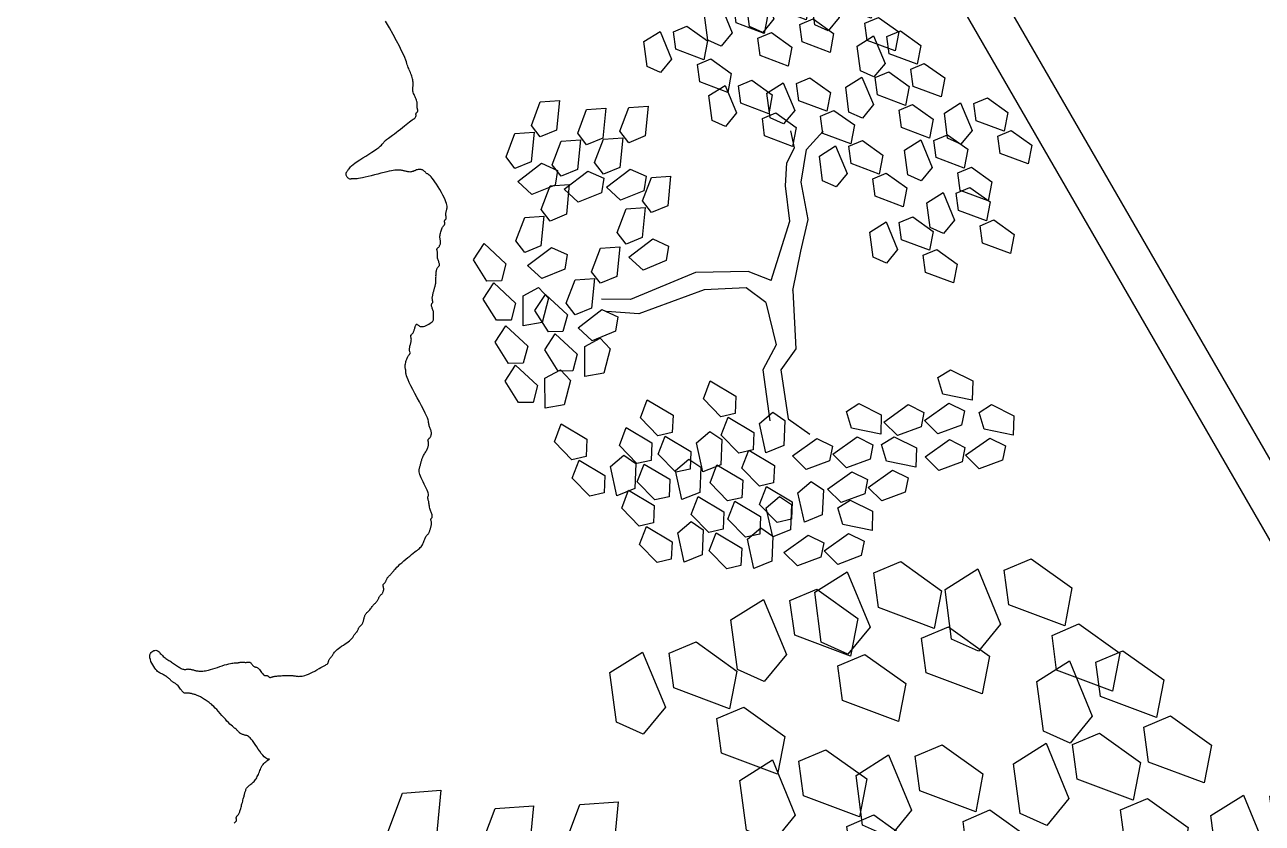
# Model space of a CAD drawing. Header units: metres. Extents: x 99558 to 100592, y 49739 to 50255.
# Drawn here: x 100025.764 to 100028.827, y 50064.138 to 50066.113 of the extents above; entities that cross this region are included whole.
import ezdxf

# ---------------------------------------------------------------- set-up
doc = ezdxf.new("R2010")
doc.units = ezdxf.units.M
doc.header["$MEASUREMENT"] = 0
doc.layers.add('Vegetation', color=100, linetype='Continuous')
doc.layers.add('Walkway', color=96, linetype='Continuous')

# ---------------------------------------------------------------- blocks, each defined once
blk = doc.blocks.new('L', base_point=(1.3683, 0.5913))
for p, q in [((1.2809, 0.65), (1.3117, 0.675)), ((1.3117, 0.675), (1.3419, 0.6213)), ((1.2937, 0.5998), (1.2809, 0.65)), ((1.3419, 0.6213), (1.3225, 0.5909)), ((1.3225, 0.5909), (1.2937, 0.5998)), ((1.2753, 0.5668), (1.3061, 0.5917)), ((1.3061, 0.5917), (1.3362, 0.538)), ((1.2881, 0.5166), (1.2753, 0.5668)), ((1.3557, 0.5478), (1.3911, 0.5544)), ((1.3911, 0.5544), (1.4042, 0.5272)), ((1.3362, 0.538), (1.3169, 0.5076)), ((1.337, 0.4891), (1.3557, 0.5478)), ((1.4042, 0.5272), (1.3763, 0.4836)), ((1.3169, 0.5076), (1.2881, 0.5166)), ((1.3763, 0.4836), (1.337, 0.4891))]:
    blk.add_line(p, q)
blk = doc.blocks.new('TREE-11')
at = {"layer": 'Vegetation'}
for p, q in [((25.18, 29.57), (26.56, 33.63)), ((21.73, 27.36), (25.18, 29.57)), ((27.6, 27.72), (33.46, 29.57)), ((22.42, 21.44), (27.6, 27.72)), ((18.63, 22.55), (21.73, 27.36)), ((15.18, 14.42), (18.63, 22.55)), ((-28.64, 17.37), (-34.84, 21.07)), ((19.32, 12.57), (22.42, 21.44)), ((-28.64, 13.31), (-35.18, 17.75)), ((-11.39, 15.16), (-28.64, 17.37)), ((0, 8.87), (-11.39, 15.16)), ((3.79, 4.07), (15.18, 14.42)), ((-11.73, 10.35), (-28.64, 13.31)), ((13.8, 6.66), (19.32, 12.57)), ((-2.41, 5.55), (-11.73, 10.35)), ((3.79, 4.07), (0, 8.87)), ((7.24, -0.74), (13.8, 6.66)), ((0, 0), (-2.41, 5.55)), ((0, 0), (-3.1, -10.35)), ((7.24, -0.74), (0.69, -13.67)), ((-3.1, -10.35), (-8.97, -14.04)), ((0.69, -13.67), (-5.18, -16.26)), ((-8.97, -14.04), (-13.8, -25.87)), ((-5.18, -16.26), (-9.66, -27.71)), ((-9.66, -27.71), (-6.9, -33.63))]:
    blk.add_line(p, q, dxfattribs=at)
for p, xscale, yscale, zscale, rotation in [((-25.53, 58.4), 120, 120, 120, 295.0165150851705), ((9.31, 58.4), 119.9999999999999, 119.9999999999999, 119.9999999999999, 190.1248425347957), ((25.53, 56.56), 119.9999999999999, 119.9999999999999, 119.9999999999999, 190.1248425347957), ((36.21, 54.33), 119.9999999999999, 119.9999999999999, 119.9999999999999, 190.1248425347957), ((-16.56, 51.01), 120, 120, 120, 295.0165150851705), ((-7.24, 46.21), 120, 120, 120, 295.0165150851705), ((50.36, 46.57), 119.9999999999999, 119.9999999999999, 119.9999999999999, 190.1248425347957), ((-33.81, 39.18), 120, 120, 120, 295.0165150851705), ((16.56, 38.81), 119.9999999999999, 119.9999999999999, 119.9999999999999, 190.1248425347957), ((-48.64, 36.23), 119.9999999999998, 119.9999999999998, 119.9999999999998, 347.8021081598379), ((29.32, 32.16), 119.9999999999999, 119.9999999999999, 119.9999999999999, 190.1248425347957), ((54.5, 31.05), 119.9999999999999, 119.9999999999999, 119.9999999999999, 190.1248425347957), ((-11.04, 28.46), 120, 120, 120, 295.0165150851705), ((46.91, 23.66), 119.9999999999999, 119.9999999999999, 119.9999999999999, 190.1248425347957), ((-30.7, 19.6), 120, 120, 120, 295.0165150851705), ((-41.74, 17.75), 119.9999999999998, 119.9999999999998, 119.9999999999998, 347.8021081598379), ((-54.15, 15.9), 119.9999999999998, 119.9999999999998, 119.9999999999998, 347.8021081598379), ((32.77, 12.2), 119.9999999999999, 119.9999999999999, 119.9999999999999, 190.1248425347957), ((64.85, 5.91), 119.9999999999999, 119.9999999999999, 119.9999999999999, 190.1248425347957), ((51.74, 2.96), 119.9999999999999, 119.9999999999999, 119.9999999999999, 190.1248425347957), ((34.15, -10.35), 119.9999999999999, 119.9999999999999, 119.9999999999999, 190.1248425347957), ((50.01, -11.09), 119.9999999999999, 119.9999999999999, 119.9999999999999, 190.1248425347957), ((-1.38, -34), 119.9999999999998, 119.9999999999998, 119.9999999999998, 66.16076666471409), ((22.42, -38.06), 119.9999999999998, 119.9999999999998, 119.9999999999998, 66.16076666471409), ((2.07, -45.45), 119.9999999999998, 119.9999999999998, 119.9999999999998, 66.16076666471409), ((26.91, -50.63), 119.9999999999998, 119.9999999999998, 119.9999999999998, 66.16076666471409), ((-15.18, -53.59), 119.9999999999998, 119.9999999999998, 119.9999999999998, 66.16076666471409)]:
    blk.add_blockref('L', p, dxfattribs=dict(at, xscale=xscale, yscale=yscale, zscale=zscale, rotation=rotation))
at = {"layer": 'Vegetation', "xscale": 120, "yscale": 120, "zscale": 120}
for p in [(-52.09, -10.71), (-30.7, -16.25), (-38.64, -19.58), (-14.84, -19.95), (-45.88, -33.26), (-23.81, -38.8), (-15.18, -39.54), (-31.74, -43.24)]:
    blk.add_blockref('L', p, dxfattribs=at)
blk = doc.blocks.new('TREE-01')
blk.add_lwpolyline([(20.84, -66.25), (20.89, -66.23), (20.94, -66.21), (20.99, -66.2), (21.03, -66.18), (21.08, -66.17), (21.11, -66.16), (21.15, -66.14), (21.17, -66.12), (21.2, -66.09), (21.21, -66.06), (21.23, -66.02), (21.24, -65.98), (21.25, -65.95), (21.27, -65.91), (21.29, -65.88), (21.31, -65.85), (21.34, -65.83), (21.37, -65.81), (21.41, -65.8), (21.45, -65.78), (21.5, -65.77), (21.54, -65.76), (21.59, -65.74), (21.64, -65.72), (21.69, -65.69), (21.74, -65.65), (21.8, -65.61), (21.85, -65.57), (21.91, -65.51), (21.97, -65.45), (22.04, -65.39), (22.11, -65.32), (22.19, -65.24), (22.27, -65.16), (22.35, -65.07), (22.44, -64.98), (22.53, -64.9), (22.62, -64.81), (22.7, -64.73), (22.78, -64.65), (22.85, -64.58), (22.91, -64.51), (22.98, -64.45), (23.03, -64.39), (23.09, -64.34), (23.14, -64.28), (23.19, -64.23), (23.24, -64.18), (23.29, -64.13), (23.34, -64.08), (23.4, -64.04), (23.45, -63.99), (23.51, -63.95), (23.57, -63.91), (23.64, -63.88), (23.71, -63.85), (23.79, -63.83), (23.87, -63.81), (23.96, -63.8), (24.05, -63.78), (24.15, -63.77), (24.24, -63.76), (24.34, -63.74), (24.44, -63.72), (24.54, -63.69), (24.64, -63.65), (24.74, -63.61), (24.84, -63.57), (24.94, -63.51), (25.04, -63.45), (25.14, -63.39), (25.24, -63.32), (25.34, -63.24), (25.44, -63.16), (25.55, -63.07), (25.65, -62.99), (25.76, -62.91), (25.87, -62.84), (25.99, -62.77), (26.11, -62.72), (26.24, -62.67), (26.37, -62.64), (26.49, -62.62), (26.61, -62.6), (26.72, -62.59), (26.81, -62.59), (26.87, -62.58), (26.91, -62.58), (26.92, -62.58), (26.91, -62.58), (26.87, -62.56), (26.82, -62.53), (26.76, -62.47), (26.7, -62.39), (26.63, -62.27), (26.58, -62.12), (26.53, -61.92), (26.5, -61.69), (26.47, -61.44), (26.45, -61.18), (26.44, -60.91), (26.42, -60.65), (26.4, -60.4), (26.38, -60.18), (26.35, -60), (26.32, -59.85), (26.28, -59.73), (26.24, -59.64), (26.19, -59.56), (26.14, -59.49), (26.09, -59.44), (26.04, -59.39), (25.99, -59.34), (25.95, -59.29), (25.9, -59.24), (25.85, -59.19), (25.81, -59.14), (25.77, -59.09), (25.74, -59.04), (25.71, -58.99), (25.69, -58.94), (25.67, -58.88), (25.66, -58.83), (25.64, -58.78), (25.63, -58.72), (25.62, -58.66), (25.6, -58.59), (25.58, -58.52), (25.55, -58.44), (25.52, -58.35), (25.48, -58.26), (25.44, -58.14), (25.39, -58.02), (25.34, -57.87), (25.29, -57.71), (25.24, -57.52), (25.19, -57.31), (25.14, -57.08), (25.09, -56.83), (25.04, -56.59), (24.99, -56.34), (24.94, -56.09), (24.89, -55.86), (24.84, -55.65), (24.79, -55.46), (24.74, -55.3), (24.69, -55.15), (24.64, -55.02), (24.59, -54.9), (24.54, -54.79), (24.49, -54.69), (24.44, -54.59), (24.39, -54.49), (24.34, -54.39), (24.29, -54.29), (24.24, -54.2), (24.19, -54.1), (24.14, -54.01), (24.09, -53.93), (24.04, -53.85), (23.99, -53.78), (23.94, -53.72), (23.89, -53.65), (23.84, -53.6), (23.79, -53.54), (23.74, -53.49), (23.69, -53.44), (23.64, -53.39), (23.59, -53.34), (23.54, -53.29), (23.49, -53.24), (23.44, -53.2), (23.39, -53.15), (23.34, -53.12), (23.29, -53.08), (23.24, -53.05), (23.19, -53.03), (23.14, -53.01), (23.1, -52.99), (23.05, -52.97), (23.01, -52.94), (22.97, -52.9), (22.94, -52.85), (22.91, -52.79), (22.89, -52.7), (22.87, -52.6), (22.86, -52.5), (22.84, -52.38), (22.83, -52.26), (22.82, -52.14), (22.8, -52.03), (22.78, -51.92), (22.75, -51.83), (22.72, -51.74), (22.68, -51.67), (22.64, -51.6), (22.61, -51.54), (22.57, -51.49), (22.54, -51.44), (22.51, -51.39), (22.49, -51.34), (22.47, -51.29), (22.45, -51.23), (22.44, -51.18), (22.43, -51.12), (22.42, -51.06), (22.4, -50.99), (22.38, -50.92), (22.35, -50.84), (22.31, -50.76), (22.28, -50.68), (22.23, -50.59), (22.19, -50.5), (22.14, -50.42), (22.09, -50.33), (22.04, -50.25), (21.99, -50.18), (21.94, -50.11), (21.9, -50.04), (21.85, -49.96), (21.81, -49.88), (21.77, -49.78), (21.74, -49.66), (21.71, -49.52), (21.69, -49.36), (21.67, -49.18), (21.67, -48.99), (21.68, -48.8), (21.69, -48.61), (21.73, -48.43), (21.78, -48.26), (21.84, -48.12), (21.93, -48.01), (22.02, -47.93), (22.13, -47.88), (22.24, -47.85), (22.35, -47.84), (22.46, -47.85), (22.56, -47.88), (22.64, -47.92), (22.71, -47.98), (22.76, -48.04), (22.8, -48.12), (22.83, -48.21), (22.85, -48.3), (22.87, -48.39), (22.89, -48.49), (22.91, -48.59), (22.94, -48.69), (22.97, -48.79), (23.01, -48.89), (23.05, -48.99), (23.1, -49.09), (23.14, -49.19), (23.19, -49.29), (23.24, -49.39), (23.29, -49.49), (23.34, -49.59), (23.39, -49.69), (23.44, -49.79), (23.49, -49.89), (23.54, -49.99), (23.59, -50.09), (23.64, -50.19), (23.69, -50.29), (23.74, -50.39), (23.79, -50.48), (23.84, -50.57), (23.89, -50.66), (23.94, -50.73), (23.99, -50.8), (24.04, -50.85), (24.09, -50.9), (24.14, -50.93), (24.19, -50.96), (24.24, -50.98), (24.29, -51), (24.34, -51.01), (24.39, -51.03), (24.44, -51.05), (24.49, -51.08), (24.54, -51.12), (24.59, -51.15), (24.64, -51.2), (24.69, -51.24), (24.74, -51.29), (24.79, -51.34), (24.84, -51.39), (24.89, -51.44), (24.94, -51.49), (25, -51.54), (25.05, -51.59), (25.11, -51.64), (25.17, -51.69), (25.24, -51.74), (25.31, -51.79), (25.39, -51.84), (25.48, -51.89), (25.57, -51.94), (25.69, -51.99), (25.81, -52.04), (25.96, -52.09), (26.12, -52.14), (26.31, -52.19), (26.52, -52.24), (26.75, -52.29), (26.99, -52.34), (27.24, -52.39), (27.48, -52.44), (27.71, -52.49), (27.92, -52.54), (28.11, -52.59), (28.27, -52.64), (28.4, -52.69), (28.51, -52.73), (28.6, -52.78), (28.68, -52.82), (28.74, -52.86), (28.8, -52.89), (28.85, -52.92), (28.9, -52.94), (28.95, -52.96), (29, -52.97), (29.05, -52.99), (29.1, -53), (29.15, -53.01), (29.2, -53.03), (29.25, -53.05), (29.3, -53.08), (29.35, -53.11), (29.4, -53.15), (29.45, -53.19), (29.5, -53.22), (29.55, -53.26), (29.6, -53.29), (29.65, -53.32), (29.7, -53.34), (29.75, -53.36), (29.79, -53.38), (29.84, -53.4), (29.88, -53.42), (29.92, -53.44), (29.95, -53.48), (29.98, -53.52), (30, -53.58), (30.02, -53.64), (30.03, -53.71), (30.05, -53.79), (30.06, -53.86), (30.07, -53.93), (30.09, -54), (30.11, -54.05), (30.14, -54.1), (30.17, -54.13), (30.21, -54.16), (30.25, -54.2), (30.28, -54.23), (30.32, -54.27), (30.35, -54.32), (30.38, -54.39), (30.4, -54.47), (30.42, -54.57), (30.43, -54.67), (30.45, -54.79), (30.46, -54.9), (30.47, -55.01), (30.49, -55.1), (30.51, -55.19), (30.54, -55.25), (30.57, -55.3), (30.61, -55.34), (30.65, -55.37), (30.68, -55.39), (30.72, -55.41), (30.75, -55.43), (30.78, -55.45), (30.8, -55.48), (30.82, -55.51), (30.83, -55.55), (30.85, -55.59), (30.86, -55.62), (30.87, -55.66), (30.89, -55.69), (30.91, -55.72), (30.94, -55.74), (30.98, -55.76), (31.02, -55.77), (31.06, -55.79), (31.12, -55.8), (31.18, -55.81), (31.24, -55.83), (31.31, -55.85), (31.39, -55.88), (31.48, -55.91), (31.56, -55.95), (31.66, -55.99), (31.75, -56.04), (31.85, -56.09), (31.95, -56.14), (32.05, -56.19), (32.15, -56.24), (32.25, -56.29), (32.34, -56.34), (32.44, -56.39), (32.53, -56.44), (32.62, -56.49), (32.7, -56.54), (32.78, -56.59), (32.85, -56.64), (32.92, -56.69), (32.99, -56.74), (33.05, -56.79), (33.11, -56.84), (33.18, -56.89), (33.24, -56.94), (33.31, -56.99), (33.39, -57.04), (33.48, -57.08), (33.58, -57.13), (33.69, -57.18), (33.82, -57.22), (33.96, -57.26), (34.13, -57.29), (34.32, -57.32), (34.53, -57.34), (34.76, -57.36), (34.99, -57.37), (35.23, -57.38), (35.47, -57.38), (35.68, -57.38), (35.88, -57.39), (36.05, -57.39), (36.18, -57.39), (36.28, -57.38), (36.36, -57.38), (36.41, -57.38), (36.45, -57.37), (36.47, -57.36), (36.49, -57.34), (36.52, -57.32), (36.54, -57.29), (36.58, -57.26), (36.62, -57.22), (36.66, -57.19), (36.7, -57.15), (36.75, -57.11), (36.8, -57.08), (36.85, -57.05), (36.9, -57.03), (36.95, -57.01), (37, -57), (37.05, -56.99), (37.1, -56.97), (37.15, -56.96), (37.2, -56.94), (37.25, -56.92), (37.3, -56.89), (37.35, -56.86), (37.41, -56.82), (37.48, -56.79), (37.57, -56.75), (37.66, -56.71), (37.78, -56.68), (37.92, -56.65), (38.08, -56.63), (38.26, -56.61), (38.45, -56.6), (38.65, -56.59), (38.85, -56.57), (39.04, -56.56), (39.22, -56.54), (39.38, -56.52), (39.52, -56.49), (39.64, -56.46), (39.74, -56.42), (39.82, -56.39), (39.89, -56.35), (39.95, -56.31), (40, -56.28), (40.05, -56.25), (40.1, -56.23), (40.15, -56.21), (40.2, -56.2), (40.25, -56.19), (40.3, -56.17), (40.35, -56.16), (40.4, -56.14), (40.45, -56.12), (40.5, -56.09), (40.55, -56.06), (40.6, -56.02), (40.65, -55.99), (40.7, -55.95), (40.75, -55.91), (40.8, -55.88), (40.85, -55.85), (40.9, -55.83), (40.95, -55.81), (41, -55.8), (41.05, -55.79), (41.1, -55.77), (41.15, -55.76), (41.2, -55.74), (41.25, -55.72), (41.3, -55.69), (41.35, -55.66), (41.4, -55.62), (41.45, -55.58), (41.5, -55.53), (41.55, -55.49), (41.6, -55.44), (41.65, -55.39), (41.7, -55.34), (41.75, -55.29), (41.8, -55.24), (41.85, -55.19), (41.9, -55.15), (41.95, -55.11), (42, -55.08), (42.05, -55.05), (42.1, -55.03), (42.15, -55.01), (42.21, -55), (42.26, -54.99), (42.32, -54.97), (42.38, -54.96), (42.45, -54.94), (42.52, -54.92), (42.6, -54.89), (42.68, -54.86), (42.77, -54.82), (42.85, -54.79), (42.94, -54.75), (43.03, -54.71), (43.11, -54.68), (43.19, -54.65), (43.26, -54.63), (43.33, -54.61), (43.39, -54.6), (43.45, -54.59), (43.5, -54.57), (43.55, -54.56), (43.6, -54.54), (43.65, -54.52), (43.7, -54.49), (43.75, -54.46), (43.8, -54.42), (43.85, -54.39), (43.9, -54.35), (43.95, -54.31), (44, -54.28), (44.05, -54.25), (44.1, -54.23), (44.15, -54.21), (44.2, -54.2), (44.25, -54.19), (44.3, -54.17), (44.35, -54.16), (44.4, -54.14), (44.45, -54.12), (44.5, -54.09), (44.55, -54.06), (44.6, -54.02), (44.65, -53.98), (44.69, -53.93), (44.73, -53.89), (44.76, -53.84), (44.79, -53.79), (44.81, -53.74), (44.83, -53.69), (44.84, -53.64), (44.85, -53.6), (44.87, -53.55), (44.88, -53.52), (44.9, -53.48), (44.92, -53.45), (44.95, -53.43), (44.98, -53.41), (45.02, -53.4), (45.06, -53.39), (45.11, -53.37), (45.16, -53.36), (45.2, -53.34), (45.25, -53.32), (45.3, -53.29), (45.35, -53.26), (45.4, -53.22), (45.45, -53.19), (45.5, -53.15), (45.55, -53.11), (45.6, -53.08), (45.65, -53.05), (45.71, -53.03), (45.76, -53.01), (45.81, -53), (45.86, -52.99), (45.92, -52.97), (45.98, -52.96), (46.05, -52.94), (46.12, -52.92), (46.2, -52.89), (46.29, -52.86), (46.39, -52.82), (46.5, -52.78), (46.62, -52.73), (46.77, -52.69), (46.93, -52.64), (47.12, -52.59), (47.33, -52.54), (47.56, -52.49), (47.81, -52.44), (48.06, -52.4), (48.31, -52.35), (48.55, -52.32), (48.78, -52.28), (48.99, -52.25), (49.18, -52.23), (49.34, -52.21), (49.49, -52.2), (49.62, -52.18), (49.74, -52.16), (49.85, -52.13), (49.96, -52.1), (50.06, -52.05), (50.16, -52), (50.26, -51.93), (50.35, -51.86), (50.45, -51.79), (50.54, -51.71), (50.63, -51.64), (50.71, -51.58), (50.79, -51.52), (50.86, -51.48), (50.93, -51.44), (50.99, -51.42), (51.05, -51.4), (51.1, -51.38), (51.16, -51.36), (51.21, -51.34), (51.26, -51.32), (51.31, -51.29), (51.36, -51.26), (51.41, -51.22), (51.46, -51.18), (51.51, -51.13), (51.56, -51.09), (51.61, -51.04), (51.66, -50.99), (51.71, -50.94), (51.76, -50.89), (51.8, -50.84), (51.85, -50.79), (51.89, -50.74), (51.93, -50.69), (51.96, -50.64), (51.99, -50.59), (52.01, -50.54), (52.03, -50.49), (52.05, -50.44), (52.06, -50.4), (52.07, -50.35), (52.09, -50.32), (52.1, -50.28), (52.13, -50.25), (52.15, -50.23), (52.19, -50.21), (52.22, -50.2), (52.26, -50.18), (52.3, -50.16), (52.33, -50.13), (52.36, -50.1), (52.39, -50.05), (52.41, -50), (52.43, -49.93), (52.45, -49.86), (52.46, -49.77), (52.47, -49.68), (52.49, -49.59), (52.5, -49.49), (52.53, -49.39), (52.55, -49.29), (52.59, -49.19), (52.62, -49.09), (52.66, -49), (52.7, -48.9), (52.73, -48.82), (52.76, -48.73), (52.79, -48.66), (52.81, -48.58), (52.83, -48.52), (52.85, -48.46), (52.86, -48.41), (52.87, -48.36), (52.89, -48.32), (52.9, -48.28), (52.93, -48.26), (52.95, -48.23), (52.99, -48.21), (53.02, -48.18), (53.06, -48.15), (53.1, -48.09), (53.13, -48.02), (53.16, -47.92), (53.19, -47.79), (53.21, -47.62), (53.23, -47.43), (53.25, -47.21), (53.26, -46.98), (53.27, -46.75), (53.29, -46.52), (53.3, -46.31), (53.33, -46.12), (53.35, -45.96), (53.39, -45.83), (53.43, -45.72), (53.47, -45.63), (53.51, -45.56), (53.56, -45.49), (53.61, -45.44), (53.66, -45.39), (53.71, -45.34), (53.76, -45.29), (53.81, -45.24), (53.86, -45.19), (53.91, -45.14), (53.96, -45.09), (54.01, -45.04), (54.06, -44.99), (54.11, -44.94), (54.16, -44.89), (54.21, -44.84), (54.27, -44.79), (54.33, -44.74), (54.39, -44.69), (54.45, -44.64), (54.53, -44.59), (54.6, -44.54), (54.69, -44.49), (54.77, -44.44), (54.86, -44.39), (54.95, -44.34), (55.03, -44.29), (55.12, -44.24), (55.19, -44.19), (55.27, -44.14), (55.33, -44.09), (55.39, -44.04), (55.44, -43.99), (55.49, -43.94), (55.53, -43.89), (55.57, -43.84), (55.59, -43.79), (55.62, -43.74), (55.63, -43.69), (55.65, -43.64), (55.66, -43.6), (55.67, -43.56), (55.69, -43.52), (55.7, -43.48), (55.73, -43.46), (55.76, -43.43), (55.79, -43.42), (55.83, -43.4), (55.87, -43.39), (55.91, -43.38), (55.96, -43.36), (56.01, -43.35), (56.06, -43.32), (56.11, -43.3), (56.16, -43.26), (56.21, -43.22), (56.25, -43.17), (56.29, -43.12), (56.33, -43.06), (56.37, -43), (56.39, -42.92), (56.42, -42.85), (56.43, -42.76), (56.45, -42.68), (56.46, -42.59), (56.47, -42.5), (56.49, -42.42), (56.51, -42.33), (56.53, -42.26), (56.56, -42.18), (56.59, -42.11), (56.62, -42.02), (56.66, -41.91), (56.7, -41.77), (56.73, -41.58), (56.77, -41.35), (56.79, -41.06), (56.82, -40.7), (56.83, -40.29), (56.85, -39.85), (56.86, -39.39), (56.87, -38.93), (56.89, -38.49), (56.91, -38.08), (56.93, -37.73), (56.96, -37.43), (56.99, -37.2), (57.02, -37.02), (57.06, -36.88), (57.1, -36.78), (57.13, -36.7), (57.17, -36.64), (57.19, -36.59), (57.22, -36.54), (57.24, -36.49), (57.25, -36.44), (57.27, -36.38), (57.29, -36.33), (57.32, -36.26), (57.35, -36.2), (57.39, -36.13), (57.45, -36.05), (57.52, -35.97), (57.59, -35.88), (57.67, -35.8), (57.75, -35.72), (57.84, -35.65), (57.92, -35.58), (57.99, -35.53), (58.07, -35.48), (58.13, -35.45), (58.19, -35.42), (58.25, -35.4), (58.29, -35.38), (58.33, -35.37), (58.37, -35.35), (58.4, -35.33), (58.42, -35.3), (58.43, -35.26), (58.45, -35.23), (58.46, -35.18), (58.47, -35.14), (58.49, -35.09), (58.51, -35.04), (58.53, -34.99), (58.56, -34.94), (58.59, -34.89), (58.63, -34.84), (58.67, -34.79), (58.72, -34.74), (58.76, -34.69), (58.81, -34.64), (58.86, -34.59), (58.91, -34.54), (58.96, -34.49), (59.01, -34.44), (59.05, -34.39), (59.1, -34.34), (59.13, -34.29), (59.17, -34.24), (59.2, -34.19), (59.22, -34.14), (59.24, -34.09), (59.25, -34.05), (59.26, -34), (59.28, -33.96), (59.29, -33.92), (59.31, -33.89), (59.33, -33.86), (59.36, -33.84), (59.39, -33.82), (59.43, -33.81), (59.47, -33.79), (59.52, -33.78), (59.56, -33.77), (59.61, -33.75), (59.66, -33.73), (59.71, -33.7), (59.76, -33.67), (59.81, -33.63), (59.86, -33.58), (59.91, -33.54), (59.96, -33.49), (60.01, -33.44), (60.06, -33.39), (60.11, -33.34), (60.16, -33.3), (60.21, -33.25), (60.25, -33.22), (60.3, -33.19), (60.33, -33.18), (60.37, -33.18), (60.4, -33.19), (60.42, -33.23), (60.44, -33.28), (60.46, -33.34), (60.49, -33.4), (60.52, -33.47), (60.57, -33.54), (60.64, -33.6), (60.73, -33.66), (60.84, -33.7), (60.97, -33.74), (61.11, -33.76), (61.26, -33.77), (61.41, -33.77), (61.56, -33.76), (61.69, -33.75), (61.8, -33.73), (61.89, -33.7), (61.95, -33.67), (62, -33.63), (62.04, -33.58), (62.07, -33.54), (62.09, -33.49), (62.11, -33.44), (62.13, -33.39), (62.16, -33.34), (62.19, -33.29), (62.23, -33.24), (62.26, -33.19), (62.3, -33.13), (62.34, -33.07), (62.37, -33), (62.4, -32.93), (62.42, -32.85), (62.44, -32.77), (62.45, -32.68), (62.46, -32.6), (62.48, -32.52), (62.49, -32.45), (62.51, -32.38), (62.53, -32.33), (62.56, -32.28), (62.59, -32.25), (62.63, -32.22), (62.66, -32.2), (62.7, -32.18), (62.74, -32.17), (62.77, -32.15), (62.8, -32.13), (62.82, -32.1), (62.84, -32.07), (62.85, -32.03), (62.86, -31.99), (62.88, -31.94), (62.89, -31.89), (62.91, -31.84), (62.93, -31.79), (62.96, -31.74), (62.99, -31.69), (63.03, -31.64), (63.07, -31.59), (63.12, -31.54), (63.17, -31.49), (63.21, -31.44), (63.26, -31.39), (63.31, -31.34), (63.36, -31.29), (63.41, -31.24), (63.46, -31.19), (63.51, -31.14), (63.56, -31.09), (63.61, -31.04), (63.66, -30.99), (63.71, -30.94), (63.76, -30.89), (63.81, -30.84), (63.86, -30.79), (63.91, -30.73), (63.96, -30.67), (64.01, -30.6), (64.06, -30.53), (64.11, -30.45), (64.16, -30.37), (64.21, -30.28), (64.26, -30.19), (64.32, -30.11), (64.37, -30.02), (64.42, -29.94), (64.47, -29.86), (64.52, -29.79), (64.57, -29.72), (64.62, -29.66), (64.67, -29.61), (64.72, -29.56), (64.77, -29.52), (64.82, -29.49), (64.87, -29.46), (64.92, -29.44), (64.96, -29.42), (65.01, -29.4), (65.06, -29.39), (65.1, -29.37), (65.14, -29.34), (65.17, -29.31), (65.2, -29.26), (65.22, -29.21), (65.24, -29.14), (65.25, -29.07), (65.27, -28.99), (65.28, -28.9), (65.29, -28.82), (65.31, -28.74), (65.33, -28.66), (65.36, -28.59), (65.39, -28.52), (65.43, -28.46), (65.47, -28.4), (65.5, -28.35), (65.54, -28.3), (65.57, -28.25), (65.6, -28.19), (65.62, -28.15), (65.64, -28.1), (65.65, -28.05), (65.67, -28), (65.68, -27.96), (65.69, -27.92), (65.71, -27.89), (65.73, -27.86), (65.76, -27.84), (65.79, -27.82), (65.83, -27.81), (65.87, -27.8), (65.92, -27.78), (65.97, -27.77), (66.02, -27.75), (66.07, -27.73), (66.12, -27.7), (66.16, -27.67), (66.21, -27.63), (66.26, -27.59), (66.3, -27.54), (66.34, -27.49), (66.37, -27.45), (66.4, -27.4), (66.42, -27.35), (66.44, -27.29), (66.46, -27.24), (66.47, -27.19), (66.5, -27.13), (66.52, -27.07), (66.56, -27), (66.6, -26.93), (66.66, -26.85), (66.72, -26.77), (66.8, -26.69), (66.87, -26.6), (66.96, -26.52), (67.04, -26.45), (67.12, -26.38), (67.2, -26.33), (67.27, -26.28), (67.34, -26.25), (67.4, -26.22), (67.45, -26.2), (67.5, -26.19), (67.54, -26.17), (67.57, -26.15), (67.6, -26.13), (67.62, -26.1), (67.64, -26.07), (67.65, -26.03), (67.67, -26), (67.68, -25.96), (67.69, -25.92), (67.71, -25.89), (67.73, -25.86), (67.76, -25.84), (67.79, -25.82), (67.83, -25.81), (67.87, -25.8), (67.9, -25.78), (67.94, -25.77), (67.97, -25.75), (68, -25.73), (68.02, -25.7), (68.04, -25.67), (68.05, -25.63), (68.07, -25.59), (68.08, -25.54), (68.09, -25.49), (68.11, -25.45), (68.13, -25.4), (68.16, -25.35), (68.2, -25.3), (68.23, -25.25), (68.28, -25.2), (68.32, -25.15), (68.37, -25.1), (68.42, -25.05), (68.47, -25), (68.52, -24.95), (68.57, -24.89), (68.61, -24.82), (68.66, -24.74), (68.7, -24.63), (68.74, -24.5), (68.77, -24.33), (68.8, -24.13), (68.82, -23.88), (68.84, -23.61), (68.85, -23.31), (68.85, -23), (68.85, -22.69), (68.84, -22.39), (68.82, -22.11), (68.8, -21.86), (68.77, -21.66), (68.74, -21.49), (68.7, -21.36), (68.67, -21.26), (68.63, -21.17), (68.59, -21.1), (68.56, -21.05), (68.53, -21), (68.51, -20.95), (68.49, -20.9), (68.48, -20.85), (68.47, -20.8), (68.45, -20.75), (68.44, -20.7), (68.42, -20.65), (68.4, -20.6), (68.37, -20.55), (68.34, -20.5), (68.3, -20.45), (68.25, -20.41), (68.2, -20.36), (68.14, -20.33), (68.07, -20.29), (68, -20.26), (67.92, -20.24), (67.84, -20.22), (67.75, -20.21), (67.67, -20.2), (67.58, -20.18), (67.49, -20.17), (67.41, -20.15), (67.33, -20.13), (67.26, -20.1), (67.19, -20.07), (67.13, -20.03), (67.07, -19.99), (67.02, -19.94), (66.97, -19.9), (66.92, -19.85), (66.87, -19.8), (66.82, -19.75), (66.77, -19.7), (66.71, -19.65), (66.66, -19.6), (66.6, -19.55), (66.54, -19.5), (66.47, -19.45), (66.4, -19.4), (66.32, -19.35), (66.23, -19.3), (66.13, -19.24), (66.01, -19.19), (65.86, -19.13), (65.7, -19.07), (65.5, -19), (65.27, -18.93), (65, -18.85), (64.7, -18.77), (64.39, -18.69), (64.07, -18.6), (63.76, -18.51), (63.46, -18.43), (63.18, -18.34), (62.93, -18.26), (62.73, -18.19), (62.56, -18.13), (62.43, -18.07), (62.32, -18.01), (62.24, -17.97), (62.17, -17.93), (62.11, -17.89), (62.06, -17.86), (62.01, -17.84), (61.96, -17.82), (61.92, -17.81), (61.87, -17.79), (61.83, -17.77), (61.79, -17.74), (61.76, -17.71), (61.73, -17.66), (61.71, -17.61), (61.69, -17.54), (61.68, -17.47), (61.68, -17.4), (61.68, -17.32), (61.69, -17.25), (61.71, -17.19), (61.73, -17.13), (61.76, -17.09), (61.79, -17.05), (61.83, -17.03), (61.87, -17.01), (61.92, -16.99), (61.96, -16.97), (62.01, -16.95), (62.06, -16.93), (62.11, -16.9), (62.17, -16.87), (62.24, -16.84), (62.33, -16.8), (62.44, -16.76), (62.59, -16.73), (62.77, -16.69), (63, -16.67), (63.27, -16.64), (63.58, -16.63), (63.92, -16.61), (64.26, -16.6), (64.61, -16.59), (64.95, -16.57), (65.26, -16.55), (65.53, -16.53), (65.76, -16.5), (65.94, -16.47), (66.09, -16.44), (66.21, -16.4), (66.3, -16.36), (66.39, -16.33), (66.46, -16.29), (66.53, -16.27), (66.61, -16.24), (66.7, -16.23), (66.8, -16.21), (66.91, -16.2), (67.04, -16.19), (67.18, -16.17), (67.35, -16.15), (67.53, -16.13), (67.74, -16.1), (67.98, -16.07), (68.22, -16.04), (68.47, -16), (68.72, -15.96), (68.96, -15.93), (69.19, -15.89), (69.4, -15.87), (69.59, -15.84), (69.75, -15.83), (69.9, -15.81), (70.02, -15.8), (70.12, -15.79), (70.21, -15.77), (70.28, -15.75), (70.33, -15.73), (70.38, -15.7), (70.41, -15.67), (70.44, -15.64), (70.46, -15.6), (70.48, -15.56), (70.49, -15.53), (70.51, -15.49), (70.54, -15.47), (70.56, -15.44), (70.6, -15.43), (70.63, -15.41), (70.67, -15.4), (70.71, -15.39), (70.74, -15.37), (70.77, -15.35), (70.8, -15.33), (70.82, -15.3), (70.84, -15.27), (70.86, -15.23), (70.87, -15.19), (70.88, -15.15), (70.9, -15.1), (70.91, -15.05), (70.94, -15), (70.96, -14.95), (71, -14.9), (71.03, -14.84), (71.07, -14.78), (71.11, -14.72), (71.14, -14.64), (71.17, -14.56), (71.2, -14.47), (71.22, -14.36), (71.24, -14.25), (71.26, -14.12), (71.27, -14), (71.28, -13.87), (71.3, -13.75), (71.31, -13.64), (71.34, -13.53), (71.36, -13.44), (71.4, -13.35), (71.44, -13.28), (71.48, -13.21), (71.52, -13.14), (71.57, -13.07), (71.62, -13.01), (71.67, -12.93), (71.72, -12.85), (71.77, -12.77), (71.82, -12.68), (71.86, -12.58), (71.9, -12.48), (71.94, -12.37), (71.97, -12.26), (72, -12.13), (72.02, -12.01), (72.04, -11.87), (72.06, -11.74), (72.07, -11.6), (72.08, -11.46), (72.1, -11.33), (72.11, -11.19), (72.14, -11.07), (72.16, -10.94), (72.2, -10.81), (72.23, -10.65), (72.27, -10.46), (72.31, -10.21), (72.34, -9.9), (72.37, -9.5), (72.4, -9), (72.42, -8.4), (72.44, -7.71), (72.46, -6.98), (72.47, -6.21)])

msp = doc.modelspace()

# ---------------------------------------------------------------- linework, layer by layer
at = {"layer": 'Walkway'}
for points in [[(100039.3324, 50038.8744), (100041.9304, 50040.3744, 0.414214), (100042.2965, 50041.7404), (100019.5465, 50081.1445, 0.414214), (100018.1804, 50081.5106), (100015.5824, 50080.0106, 0.414214), (100015.2163, 50078.6445), (100037.9663, 50039.2404, 0.414214)], [(100039.2824, 50038.961), (100041.8804, 50040.461, 0.414214), (100042.2099, 50041.6904), (100019.4599, 50081.0945, 0.414214), (100018.2304, 50081.424), (100015.6324, 50079.924, 0.414214), (100015.3029, 50078.6945), (100038.0529, 50039.2904, 0.414214)]]:
    msp.add_lwpolyline(points, format="xyb", close=True, dxfattribs=at)

# ---------------------------------------------------------------- block references
at = {"layer": 'Vegetation', "color": 0}
for name, p, xscale, yscale, zscale, rotation in [('TREE-01', (100024.9776, 50065.3353), 0.0255, 0.0255, 0.0255, 30.00000000000241), ('TREE-11', (100027.5985, 50065.4262), 0.01, 0.01, 0.01, 30.00000000000242), ('TREE-11', (100027.8165, 50063.2209), 0.02, 0.02, 0.02, 30.00000000000242)]:
    msp.add_blockref(name, p, dxfattribs=dict(at, xscale=xscale, yscale=yscale, zscale=zscale, rotation=rotation))

doc.saveas('drawing.dxf')
